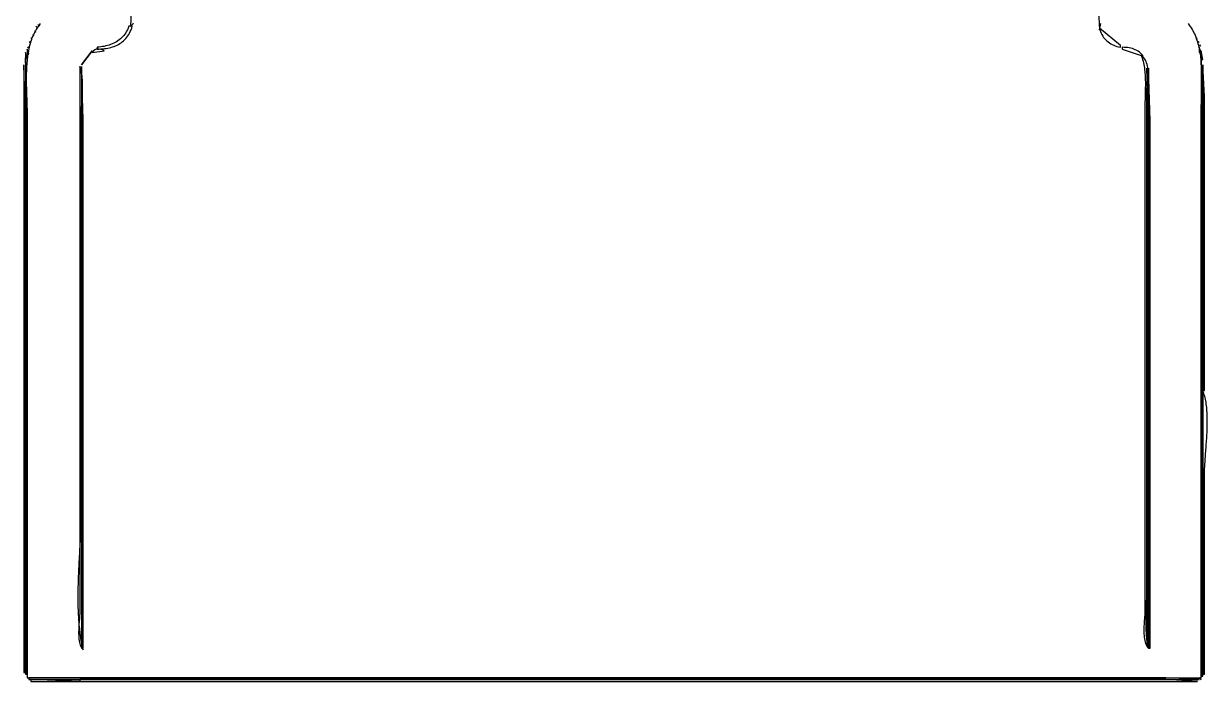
# Model space of a CAD drawing. Extents: x 0 to 2380, y 238 to 1416.
# Drawn here: x 290 to 966, y 238 to 614 of the extents above; entities that cross this region are included whole.
import ezdxf

# ---------------------------------------------------------------- set-up
doc = ezdxf.new("R2010")
doc.units = 0
doc.header["$MEASUREMENT"] = 0
for name, color, linetype in [('C107', 107, 'Continuous'), ('C127', 127, 'Continuous'), ('C139', 139, 'Continuous'), ('C19', 19, 'Continuous'), ('C197', 197, 'Continuous'), ('C250', 250, 'Continuous'), ('C251', 251, 'Continuous'), ('C252', 252, 'Continuous'), ('C253', 253, 'Continuous'), ('C254', 254, 'Continuous'), ('C77', 77, 'Continuous'), ('C79', 79, 'Continuous')]:
    doc.layers.add(name, color=color, linetype=linetype)

msp = doc.modelspace()

# ---------------------------------------------------------------- linework, layer by layer
at = {"layer": 'C107'}
msp.add_lwpolyline([(296.33, 609.33), (296.67, 608.67), (296.33, 609.33)], dxfattribs=at)
at = {"layer": 'C127'}
msp.add_lwpolyline([(295.33, 607.33), (295.67, 606.67), (295.33, 607.33)], dxfattribs=at)
at = {"layer": 'C139'}
msp.add_lwpolyline([(903, 632), (904, 610), (904.21, 610.87), (904.41, 611.76), (904.59, 612.65), (904.75, 613.56)], dxfattribs=at)
at = {"layer": 'C19'}
for points in [[(932, 588), (932, 257), (933, 257), (933, 491), (933, 558), (932, 588)], [(962, 593), (962, 241), (963, 241), (963, 490), (963, 562), (962, 593)], [(293, 240), (293, 239), (961, 239), (942, 240), (903, 240), (767, 240), (293, 240)]]:
    msp.add_lwpolyline(points, dxfattribs=at)
at = {"layer": 'C197'}
for points in [[(959.33, 605.33), (959.67, 604.67), (959.33, 605.33)], [(928, 595), (928.33, 594.05), (928.62, 593.09), (928.89, 592.13), (929.12, 591.16), (929.33, 590.18), (929.51, 589.2), (929.67, 588.21), (929.8, 587.21), (929.91, 586.22), (930.01, 585.21), (930.08, 584.21), (930.14, 583.2), (930.18, 582.18), (930.21, 581.17), (930.22, 580.15), (930.23, 579.14), (930.22, 578.12), (930.21, 577.1), (930.19, 576.08), (930.17, 575.06), (930.14, 574.05), (930.11, 573.03), (930.08, 572.02), (930.06, 571.01), (930.03, 570), (930.02, 569), (930, 568), (930, 567), (930, 516), (930, 342), (930, 279), (929.99, 278.27), (929.96, 277.48), (929.91, 276.62), (929.85, 275.71), (929.78, 274.76), (929.7, 273.76), (929.63, 272.74), (929.55, 271.68), (929.49, 270.61), (929.43, 269.53), (929.39, 268.44), (929.37, 267.35), (929.37, 266.27), (929.4, 265.21), (929.46, 264.17), (929.55, 263.16), (929.68, 262.19), (929.85, 261.26), (930.07, 260.38), (930.34, 259.56), (930.67, 258.81), (931.05, 258.12), (931.49, 257.52), (932, 257), (931.78, 257.96), (931.59, 258.92), (931.42, 259.9), (931.27, 260.87), (931.14, 261.86), (931.03, 262.85), (930.94, 263.84), (930.86, 264.84), (930.8, 265.85), (930.75, 266.86), (930.71, 267.87), (930.69, 268.88), (930.68, 269.89), (930.68, 270.91), (930.68, 271.93), (930.69, 272.94), (930.71, 273.96), (930.73, 274.98), (930.76, 276), (930.79, 277.01), (930.82, 278.02), (930.86, 279.03), (930.89, 280.04), (930.92, 281.05), (930.94, 282.05), (930.97, 283.04), (930.98, 284.03), (931, 285.02), (931, 286), (931, 340), (931, 512), (931, 574), (931.01, 574.8), (931.05, 575.65), (931.12, 576.53), (931.19, 577.46), (931.28, 578.41), (931.37, 579.39), (931.46, 580.38), (931.55, 581.39), (931.62, 582.41), (931.68, 583.43), (931.72, 584.45), (931.73, 585.46), (931.72, 586.46), (931.66, 587.43), (931.57, 588.39), (931.43, 589.31), (931.23, 590.2), (930.98, 591.05), (930.67, 591.86), (930.29, 592.61), (929.84, 593.3), (929.31, 593.94), (928.7, 594.51), (928, 595)], [(322, 589), (322, 339), (322, 278), (321.99, 277.27), (321.96, 276.48), (321.91, 275.62), (321.85, 274.71), (321.78, 273.76), (321.7, 272.76), (321.63, 271.74), (321.55, 270.68), (321.49, 269.61), (321.43, 268.53), (321.39, 267.44), (321.37, 266.35), (321.37, 265.27), (321.4, 264.21), (321.46, 263.17), (321.55, 262.16), (321.68, 261.19), (321.85, 260.26), (322.07, 259.38), (322.34, 258.56), (322.67, 257.81), (323.05, 257.12), (323.49, 256.52), (324, 256), (323.79, 256.9), (323.59, 257.81), (323.4, 258.73), (323.22, 259.65), (323.04, 260.57), (322.88, 261.5), (322.72, 262.44), (322.58, 263.38), (322.44, 264.32), (322.31, 265.27), (322.18, 266.22), (322.07, 267.18), (321.96, 268.14), (321.86, 269.11), (321.76, 270.08), (321.68, 271.05), (321.6, 272.03), (321.53, 273.01), (321.46, 274), (321.4, 274.98), (321.35, 275.98), (321.3, 276.97), (321.26, 277.97), (321.22, 278.96), (321.19, 279.97), (321.16, 280.97), (321.14, 281.98), (321.13, 282.99), (321.12, 284), (321.11, 285.01), (321.11, 286.02), (321.11, 287.04), (321.12, 288.06), (321.13, 289.08), (321.14, 290.1), (321.16, 291.12), (321.18, 292.14), (321.21, 293.16), (321.24, 294.19), (321.27, 295.21), (321.3, 296.24), (321.34, 297.26), (321.38, 298.29), (321.42, 299.31), (321.46, 300.34), (321.51, 301.36), (321.56, 302.39), (321.6, 303.41), (321.65, 304.43), (321.71, 305.46), (321.76, 306.48), (321.81, 307.5), (321.87, 308.52), (321.92, 309.54), (321.98, 310.56), (322.03, 311.57), (322.09, 312.58), (322.14, 313.6), (322.2, 314.61), (322.25, 315.62), (322.31, 316.62), (322.36, 317.62), (322.41, 318.63), (322.46, 319.62), (322.51, 320.62), (322.56, 321.61), (322.61, 322.6), (322.65, 323.59), (322.7, 324.57), (322.74, 325.55), (322.78, 326.53), (322.81, 327.5), (322.84, 328.47), (322.88, 329.44), (322.9, 330.4), (322.93, 331.35), (322.95, 332.31), (322.97, 333.25), (322.98, 334.2), (322.99, 335.14), (323, 336.07), (323, 337), (323, 504), (323, 563), (323.01, 563.91), (323.03, 564.84), (323.07, 565.8), (323.12, 566.79), (323.17, 567.79), (323.23, 568.81), (323.3, 569.84), (323.36, 570.89), (323.43, 571.94), (323.49, 573.01), (323.55, 574.08), (323.59, 575.15), (323.63, 576.22), (323.65, 577.29), (323.65, 578.35), (323.64, 579.41), (323.61, 580.45), (323.55, 581.49), (323.47, 582.5), (323.37, 583.5), (323.23, 584.48), (323.06, 585.44), (322.85, 586.38), (322.61, 587.28), (322.32, 588.16), (322, 589)]]:
    msp.add_lwpolyline(points, dxfattribs=at)
at = {"layer": 'C250'}
for points in [[(350, 612), (349.63, 611.01), (349.22, 610.07), (348.77, 609.18), (348.27, 608.34), (347.73, 607.54), (347.16, 606.79), (346.55, 606.09), (345.9, 605.43), (345.22, 604.81), (344.51, 604.23), (343.77, 603.7), (343, 603.2), (342.2, 602.75), (341.37, 602.33), (340.52, 601.95), (339.65, 601.6), (338.75, 601.29), (337.84, 601.01), (336.9, 600.77), (335.95, 600.55), (334.98, 600.37), (334, 600.22), (333.01, 600.1), (332, 600), (332, 599), (333.04, 599.02), (334.06, 599.06), (335.07, 599.14), (336.06, 599.24), (337.04, 599.37), (337.99, 599.54), (338.93, 599.74), (339.84, 599.97), (340.73, 600.24), (341.6, 600.54), (342.45, 600.88), (343.27, 601.26), (344.07, 601.67), (344.84, 602.13), (345.58, 602.62), (346.3, 603.16), (346.98, 603.73), (347.63, 604.35), (348.26, 605.01), (348.85, 605.72), (349.41, 606.48), (349.93, 607.27), (350.42, 608.12), (350.87, 609.02), (351.29, 609.96), (351.66, 610.95), (352, 612), (350, 612)], [(904, 611), (904.27, 609.99), (904.6, 609.03), (904.97, 608.12), (905.4, 607.26), (905.87, 606.44), (906.4, 605.67), (906.97, 604.94), (907.58, 604.26), (908.24, 603.63), (908.94, 603.04), (909.69, 602.5), (910.48, 602.01), (911.3, 601.56), (912.17, 601.16), (913.07, 600.8), (914.01, 600.49), (914.99, 600.22), (916, 600), (916, 601), (904, 611)], [(294.33, 605.33), (294.67, 604.67), (294.33, 605.33)], [(960.33, 603.33), (960.67, 602.67), (960.33, 603.33)], [(323, 590), (329, 598), (323, 590)], [(917, 600), (917, 599), (929, 595), (928.28, 595.83), (927.56, 596.56), (926.82, 597.2), (926.07, 597.76), (925.29, 598.24), (924.5, 598.65), (923.68, 598.99), (922.83, 599.27), (921.95, 599.5), (921.04, 599.68), (920.09, 599.81), (919.11, 599.9), (918.08, 599.96), (917, 600)], [(961, 600), (961, 597), (962, 597), (961, 600)], [(323, 589), (323, 257), (324, 257), (324, 492), (324, 559), (323, 589)], [(931, 588), (931, 258), (932, 258), (932, 491), (932, 558), (931, 588)]]:
    msp.add_lwpolyline(points, dxfattribs=at)
at = {"layer": 'C251'}
for points in [[(299.38, 613.53), (298.79, 612.72), (298.22, 611.9), (297.68, 611.06), (297.16, 610.2), (296.67, 609.34), (296.19, 608.46), (295.75, 607.56), (295.33, 606.65), (294.93, 605.74), (294.56, 604.8), (294.22, 603.86), (293.9, 602.91), (293.62, 601.95), (293.36, 600.98), (293.12, 600), (292.92, 599.04), (292.73, 598.08), (292.56, 597.12), (292.41, 596.14), (292.27, 595.17), (292.14, 594.18), (292.02, 593.2), (291.92, 592.21), (291.83, 591.21), (291.75, 590.22), (291.68, 589.22), (291.63, 588.21), (291.58, 587.21), (291.54, 586.2), (291.51, 585.19), (291.49, 584.17), (291.48, 583.16), (291.47, 582.14), (291.47, 581.12), (291.48, 580.11), (291.49, 579.09), (291.51, 578.07), (291.53, 577.05), (291.55, 576.03), (291.58, 575.01), (291.61, 573.99), (291.64, 572.98), (291.67, 571.96), (291.71, 570.95), (291.74, 569.93), (291.78, 568.92), (291.81, 567.92), (291.85, 566.91), (291.88, 565.91), (291.91, 564.91), (291.93, 563.92), (291.96, 562.92), (291.97, 561.94), (291.99, 560.95), (292, 559.97), (292, 559), (292, 483), (292, 240)], [(292, 240), (962, 240), (962, 482), (962, 559), (962, 559.97), (962.01, 560.94), (962.03, 561.92), (962.05, 562.91), (962.07, 563.9), (962.1, 564.89), (962.14, 565.89), (962.17, 566.89), (962.21, 567.9), (962.25, 568.9), (962.29, 569.92), (962.33, 570.93), (962.37, 571.95), (962.41, 572.96), (962.44, 573.98), (962.48, 575), (962.51, 576.03), (962.54, 577.05), (962.57, 578.07), (962.59, 579.09), (962.61, 580.11), (962.62, 581.13), (962.62, 582.15), (962.62, 583.17), (962.61, 584.19), (962.6, 585.2), (962.57, 586.22), (962.53, 587.23), (962.49, 588.23), (962.43, 589.23), (962.37, 590.23), (962.29, 591.23), (962.2, 592.22), (962.1, 593.2), (961.98, 594.19), (961.85, 595.16), (961.71, 596.13), (961.55, 597.09), (961.37, 598.05), (961.18, 599), (960.95, 600.02), (960.71, 601.03), (960.44, 602.02), (960.15, 603), (959.84, 603.96), (959.51, 604.91), (959.16, 605.84), (958.78, 606.76), (958.39, 607.65), (957.97, 608.54), (957.53, 609.41), (957.06, 610.26), (956.57, 611.1), (956.06, 611.92), (955.52, 612.73), (954.95, 613.52)], [(298, 613), (299, 612), (298, 613)], [(292, 599), (292, 596), (293, 596), (292, 599)], [(962, 598), (962, 593), (963, 593), (962, 598)]]:
    msp.add_lwpolyline(points, dxfattribs=at)
at = {"layer": 'C252'}
for points in [[(297, 612), (298, 611), (297, 612)], [(293.33, 603.33), (293.67, 602.67), (293.33, 603.33)], [(961.33, 601.33), (961.67, 600.67), (961.33, 601.33)], [(292.33, 600.33), (292.67, 599.67), (292.33, 600.33)], [(963, 404), (963, 242), (964, 242), (964, 356), (964.01, 356.84), (964.02, 357.7), (964.04, 358.57), (964.08, 359.47), (964.12, 360.39), (964.16, 361.32), (964.22, 362.26), (964.28, 363.22), (964.34, 364.2), (964.41, 365.19), (964.48, 366.19), (964.56, 367.2), (964.63, 368.22), (964.71, 369.26), (964.79, 370.3), (964.87, 371.34), (964.95, 372.4), (965.03, 373.46), (965.1, 374.52), (965.18, 375.59), (965.25, 376.66), (965.31, 377.73), (965.37, 378.81), (965.43, 379.88), (965.48, 380.95), (965.52, 382.02), (965.55, 383.09), (965.58, 384.15), (965.6, 385.21), (965.6, 386.27), (965.6, 387.32), (965.59, 388.36), (965.56, 389.39), (965.53, 390.41), (965.48, 391.42), (965.41, 392.42), (965.33, 393.41), (965.24, 394.39), (965.13, 395.35), (965, 396.3), (964.86, 397.23), (964.69, 398.14), (964.51, 399.04), (964.31, 399.92), (964.09, 400.78), (963.85, 401.62), (963.59, 402.43), (963.31, 403.23), (963, 404)], [(294, 239), (294, 238), (322, 238), (294, 239)], [(322, 239), (322, 238), (960, 238), (942, 239), (905, 239), (774, 239), (322, 239)], [(961, 240), (962, 239), (961, 240)]]:
    msp.add_lwpolyline(points, dxfattribs=at)
at = {"layer": 'C253'}
for points in [[(291, 597), (291, 594), (292, 594), (291, 597)], [(963, 590), (963, 404), (964, 404), (964, 535), (964, 572), (963, 590)]]:
    msp.add_lwpolyline(points, dxfattribs=at)
at = {"layer": 'C254'}
msp.add_lwpolyline([(290, 590), (290, 243), (291, 243), (291, 488), (291, 559), (290, 590)], dxfattribs=at)
at = {"layer": 'C77'}
for points in [[(353, 657), (351, 612), (351.69, 612.6), (352.28, 613.27), (352.77, 614.01)], [(291, 594), (291, 242), (292, 242), (292, 491), (292, 563), (291, 594)]]:
    msp.add_lwpolyline(points, dxfattribs=at)
at = {"layer": 'C79'}
msp.add_lwpolyline([(329, 597), (336, 598), (334.96, 598.48), (333.98, 598.82), (333.05, 599.01), (332.17, 599.03), (331.34, 598.86), (330.53, 598.47), (329.76, 597.86), (329, 597)], dxfattribs=at)

doc.saveas('drawing.dxf')
